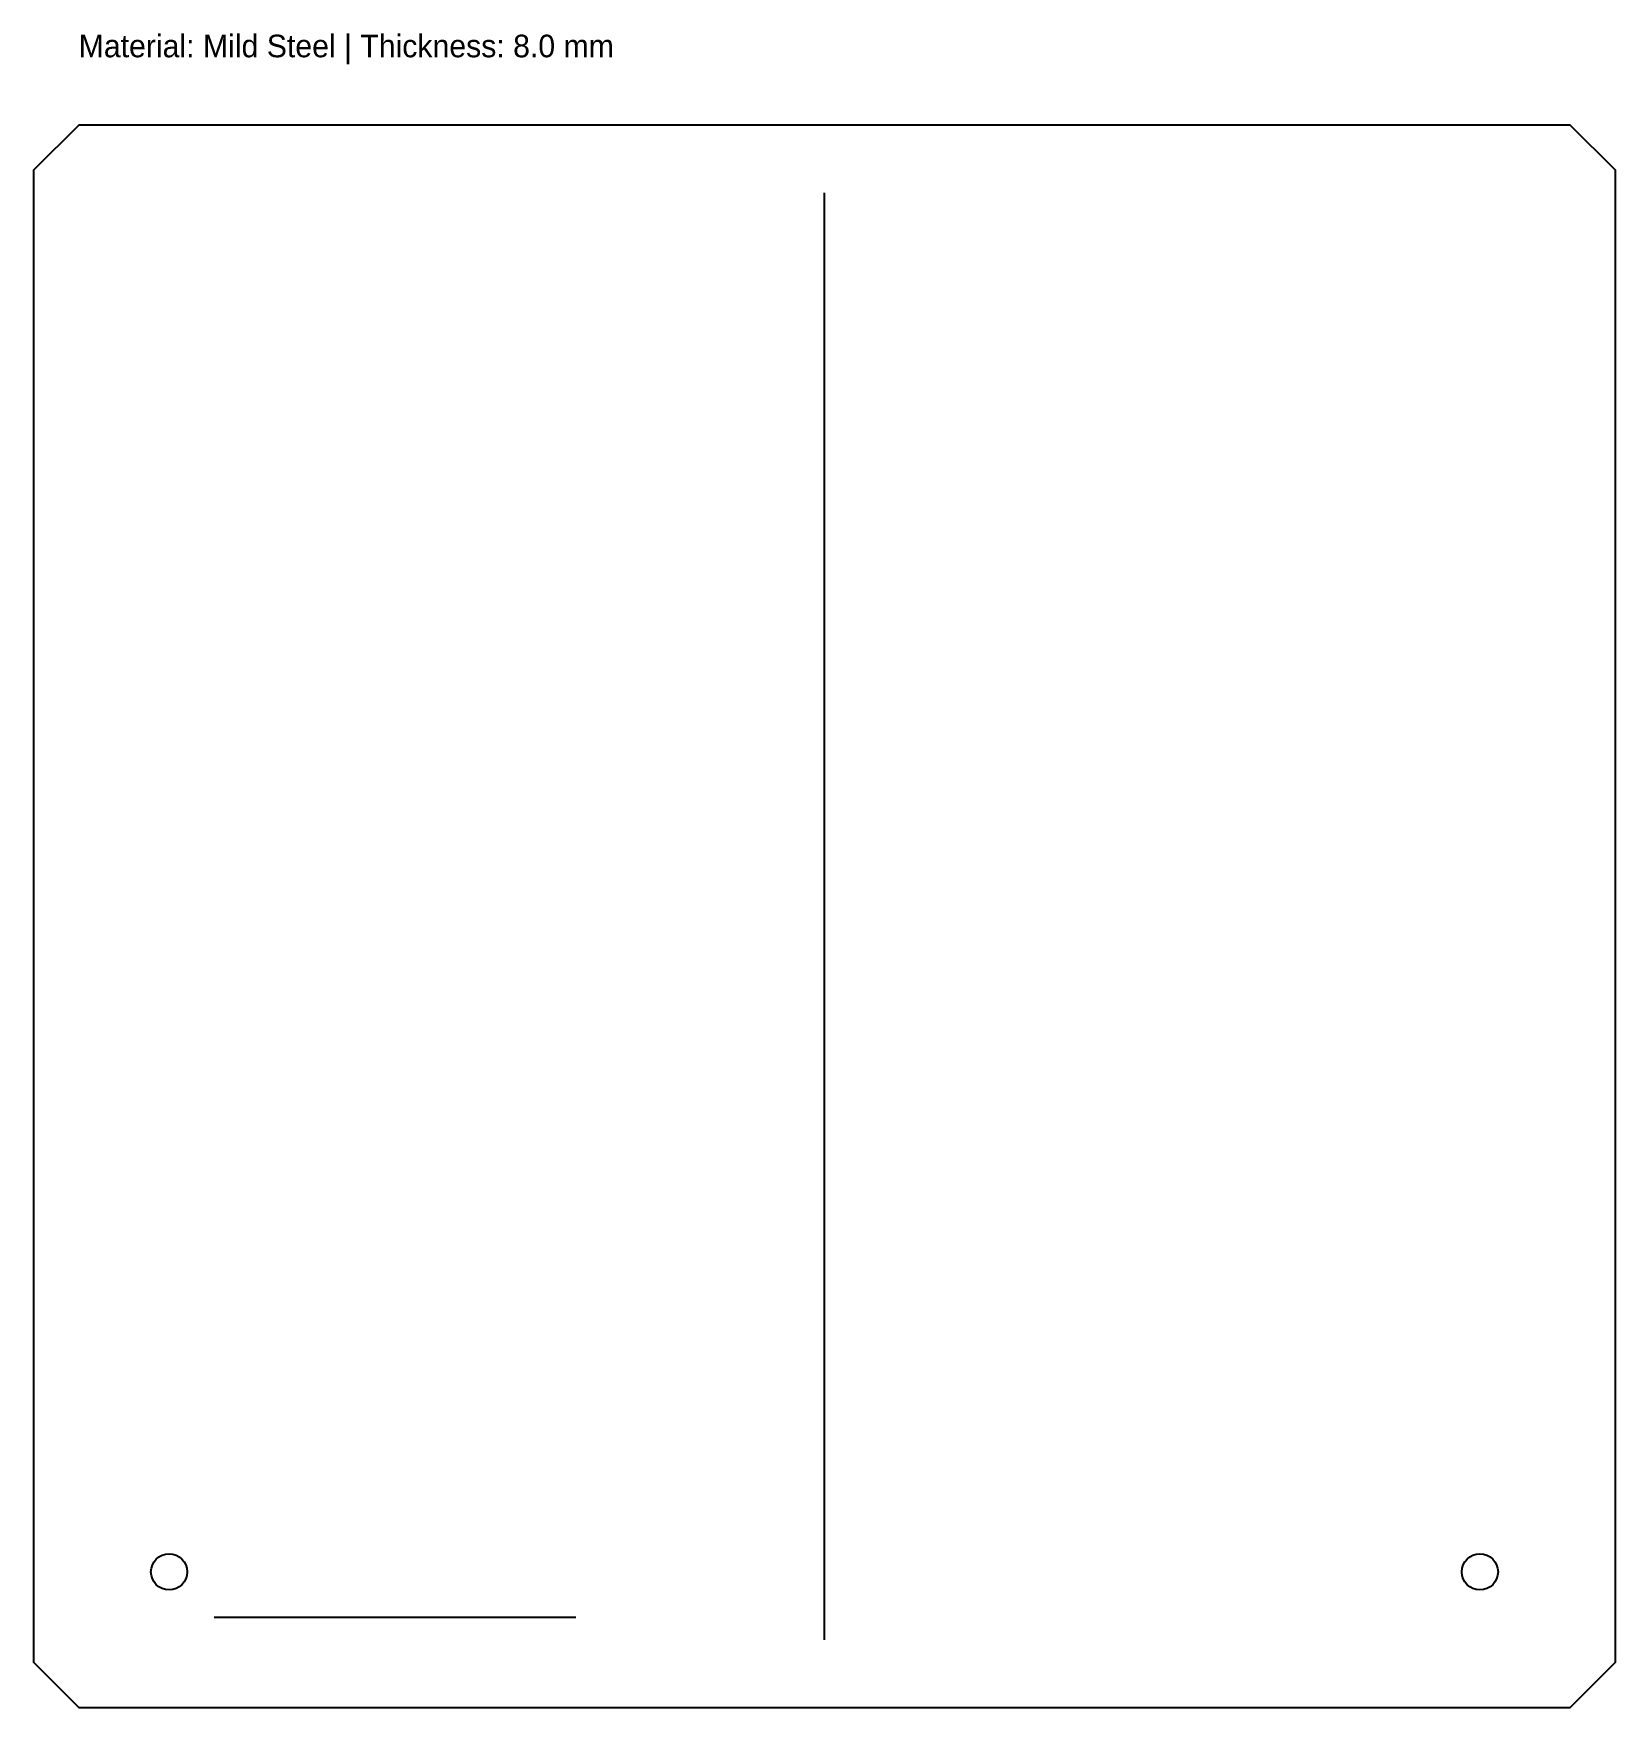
# Model space of a CAD drawing. Header units: metres. Extents: x 0 to 350, y 0 to 370.
import ezdxf

# ---------------------------------------------------------------- set-up
doc = ezdxf.new("R2010")
doc.units = ezdxf.units.M

msp = doc.modelspace()

# ---------------------------------------------------------------- linework, layer by layer
at = {"layer": 'FOLD'}
msp.add_line((175, 15), (175, 335), dxfattribs=at)
at = {"layer": 'HOLES'}
for centre in [(30, 30), (320, 30)]:
    msp.add_circle(centre, 4, dxfattribs=at)
at = {"layer": 'OUTLINE'}
msp.add_lwpolyline([(10, 0), (340, 0), (350, 10), (350, 340), (340, 350), (10, 350), (0, 340), (0, 10)], close=True, dxfattribs=at)
at = {"layer": 'SEAMS', "linetype": 'CONTINUOUS'}
msp.add_line((40, 20), (120, 20), dxfattribs=at)

# ---------------------------------------------------------------- texts
at = {"layer": 'NOTES'}
msp.add_text('Material: Mild Steel | Thickness: 8.0 mm', height=5, dxfattribs=at).set_placement((10, 365))

doc.saveas('drawing.dxf')
